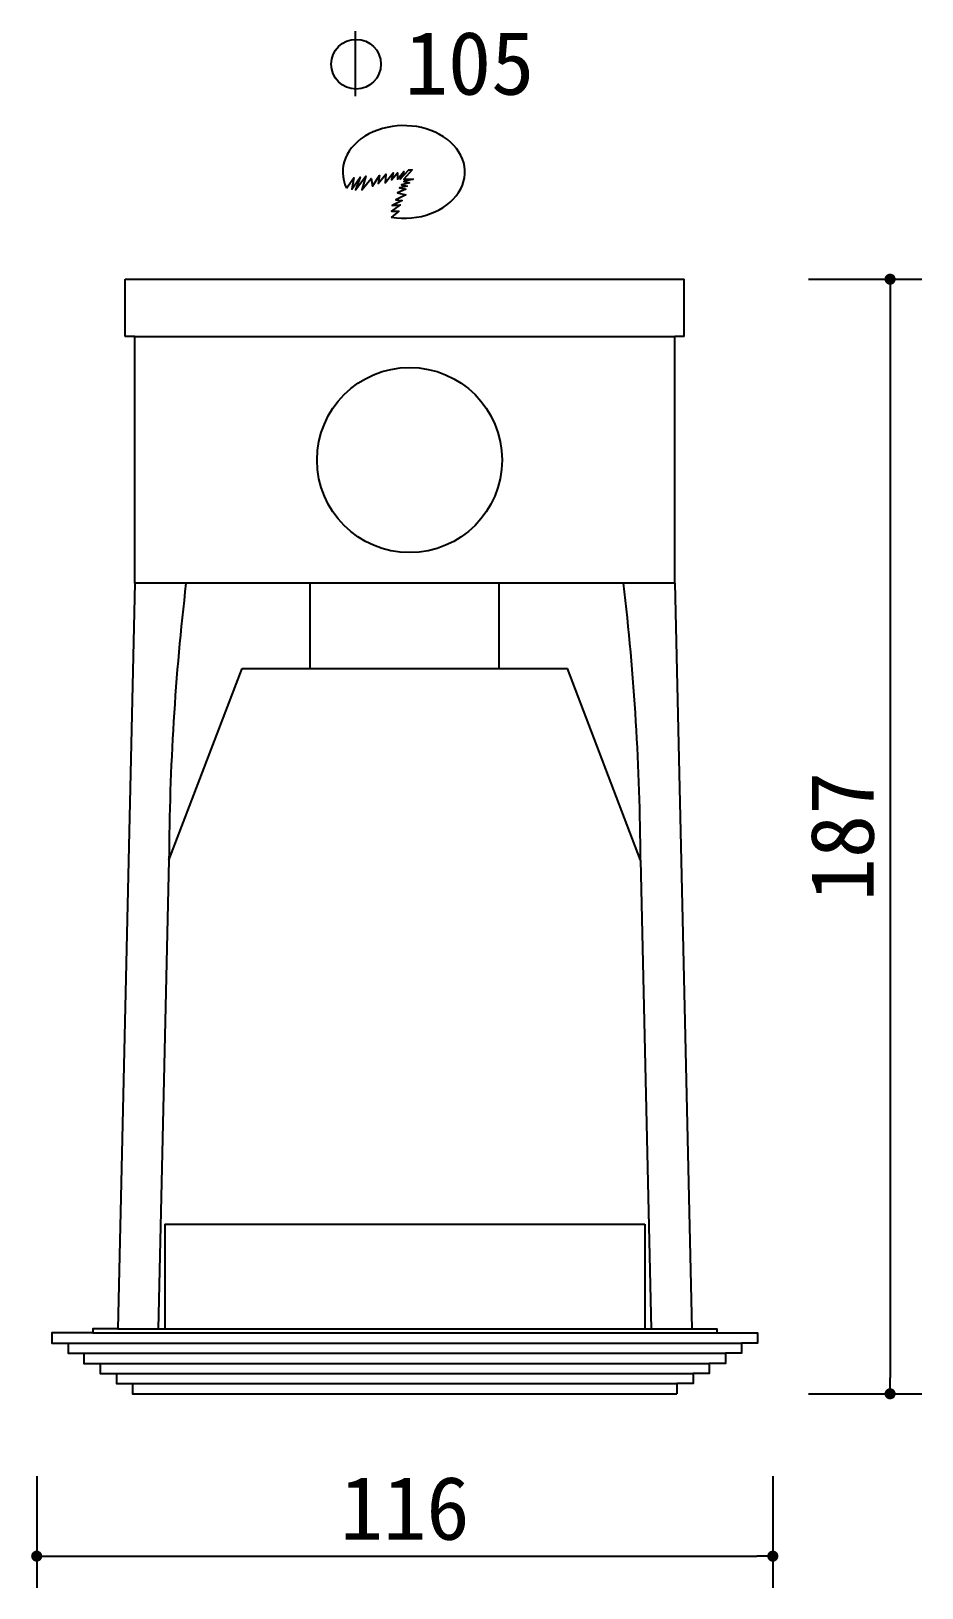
# Model space of a CAD drawing. Extents: x 52 to 192, y 777 to 1022.
import ezdxf

# ---------------------------------------------------------------- set-up
doc = ezdxf.new("R2010")
doc.units = 0
doc.header["$MEASUREMENT"] = 0
doc.layers.get('0').update_dxf_attribs({"linetype": 'CONTINUOUS'})
doc.layers.get('DEFPOINTS').update_dxf_attribs({"linetype": 'CONTINUOUS'})
for name, color, linetype in [('3', 3, 'CONTINUOUS'), ('4', 4, 'CONTINUOUS'), ('DIM', 3, 'CONTINUOUS'), ('TEXT', 3, 'CONTINUOUS')]:
    doc.layers.add(name, color=color, linetype=linetype)
doc.styles.add('HZ', font='')
doc.styles.get("Standard").update_dxf_attribs({"font": 'txt.shx', "bigfont": 'bigfont.shx'})
doc.styles.get('HZ').set_extended_font_data('仿宋_GB2312')
doc.dimstyles.get("Standard").update_dxf_attribs({"dimtxt": 0.18, "dimasz": 0.18, "dimexe": 0.18, "dimexo": 0.0625, "dimgap": 0.09, "dimtad": 0, "dimtih": 1, "dimtoh": 1, "dimdec": 4, "dimzin": 0, "dimtxsty": 'STANDARD', "dimcen": 0.09, "dimazin": 3, "dimtfac": 1, "dimtdec": 4, "dimtofl": 0, "dimtmove": 0, "dimatfit": 3, "dimtolj": 1, "dimtzin": 0})

# ---------------------------------------------------------------- blocks, each defined once
blk = doc.blocks.new('_DOT')
at = {"color": 0, "linetype": 'BYBLOCK'}
blk.add_line((-0.35, 0), (-1, 0), dxfattribs=at)
at = {"color": 0, "linetype": 'BYBLOCK', "const_width": 0.35}
blk.add_lwpolyline([(-0.175, 0, 1), (0.175, 0, 1)], format="xyb", close=True, dxfattribs=at)
blk = doc.blocks.new('*D4')
at = {"linetype": 'BYBLOCK'}
for p, q in [((174.5, 983), (192.34, 983)), ((187.34, 980.5), (187.34, 809.89)), ((174.5, 807.39), (192.34, 807.39))]:
    blk.add_line(p, q, dxfattribs=at)
at = {"layer": 'DEFPOINTS', "color": 0, "linetype": 'BYBLOCK'}
for p in [(169.5, 983), (169.5, 807.39), (187.34, 807.39)]:
    blk.add_point(p, dxfattribs=at)
at = {"linetype": 'BYBLOCK', "xscale": 2.5, "yscale": 2.5, "zscale": 2.5}
for p, rotation in [((187.34, 983), 90), ((187.34, 807.39), 270)]:
    blk.add_blockref('_DOT', p, dxfattribs=dict(at, rotation=rotation))
at = {"linetype": 'BYBLOCK', "insert": (179.84, 895.2), "char_height": 10, "attachment_point": 5, "rotation": 90, "style": 'HZ'}
blk.add_mtext('\\A1;187', dxfattribs=at)
blk = doc.blocks.new('*D3')
at = {"linetype": 'BYBLOCK'}
for p, q in [((52.86, 794.42), (52.86, 776.81)), ((168.86, 794.42), (168.86, 776.81)), ((55.36, 781.81), (166.36, 781.81))]:
    blk.add_line(p, q, dxfattribs=at)
at = {"layer": 'DEFPOINTS', "color": 0, "linetype": 'BYBLOCK'}
for p in [(52.86, 799.42), (168.86, 799.42), (168.86, 781.81)]:
    blk.add_point(p, dxfattribs=at)
at = {"linetype": 'BYBLOCK', "xscale": 2.5, "yscale": 2.5, "zscale": 2.5, "rotation": 180}
blk.add_blockref('_DOT', (52.86, 781.81), dxfattribs=at)
at = {"linetype": 'BYBLOCK', "xscale": 2.5, "yscale": 2.5, "zscale": 2.5}
blk.add_blockref('_DOT', (168.86, 781.81), dxfattribs=at)
at = {"linetype": 'BYBLOCK', "insert": (110.86, 789.31), "char_height": 10, "attachment_point": 5, "style": 'HZ'}
blk.add_mtext('\\A1;116', dxfattribs=at)

msp = doc.modelspace()

# ---------------------------------------------------------------- linework, layer by layer
at = {"layer": '3'}
for p, q in [((103.02, 1022.09), (103.02, 1011.84)), ((68.31, 973.98), (153.4, 973.98)), ((153.4, 935.1), (68.31, 935.1)), ((95.97, 921.68), (95.97, 935.1)), ((125.74, 921.68), (125.74, 935.1)), ((73.7, 891.45), (85.22, 921.68)), ((85.22, 921.68), (136.49, 921.68)), ((148.01, 891.45), (136.49, 921.68)), ((73.7, 891.45), (72.01, 817.61)), ((148.01, 891.45), (149.7, 817.61)), ((73.04, 834.1), (148.67, 834.1)), ((73.04, 834.1), (73.04, 817.61)), ((148.67, 834.1), (148.67, 817.61)), ((61.7, 816.97), (160.01, 816.97)), ((65.62, 817.61), (156.09, 817.61)), ((57.82, 815.38), (163.96, 815.38)), ((60.31, 813.78), (161.4, 813.78)), ((62.86, 812.18), (158.85, 812.18)), ((65.42, 810.59), (156.3, 810.59)), ((67.97, 808.99), (153.74, 808.99))]:
    msp.add_line(p, q, dxfattribs=at)
msp.add_lwpolyline([(101.68, 997.35), (102.84, 998.98), (102.51, 997.19), (103.85, 999.1), (103.07, 997.08), (104.75, 999.21), (104.08, 997.08), (105.54, 998.87), (105.76, 997.64), (106.88, 999.32), (106.66, 998.09), (107.89, 999.54), (107.78, 998.2), (109.02, 999.77), (108.79, 998.65), (109.69, 999.77), (109.69, 998.76), (110.7, 999.99), (110.14, 998.76), (111.48, 1000.22), (112.05, 1000.22), (110.7, 998.76), (112.16, 998.76), (110.7, 998.42), (111.6, 998.2), (110.36, 997.86), (111.26, 997.64), (110.03, 997.41), (111.04, 997.19), (109.69, 996.63), (111.04, 996.29), (109.46, 995.51), (110.47, 995.4), (108.9, 994.61), (110.14, 994.72), (108.79, 993.71), (109.91, 993.71), (108.74, 992.75)], dxfattribs=at)
for centre, radius in [((103.19, 1016.88), 3.91), ((111.62, 954.51), 14.58)]:
    msp.add_circle(centre, radius, dxfattribs=at)
for centre, start, end in [((459.79, 889.64), 173.2383, 179.7307), ((-238.07, 889.64), 0.2693, 6.7617)]:
    msp.add_arc(centre, 386.09, start, end, dxfattribs=at)
msp.add_ellipse((110.71, 999.9), major_axis=(9.63, 0), ratio=0.758153, start_param=4.506112, end_param=9.781472, dxfattribs=at)
at = {"layer": '4'}
for p, q in [((66.81, 973.98), (66.81, 983)), ((66.81, 983), (154.91, 983)), ((154.91, 973.98), (154.91, 983)), ((68.31, 973.98), (66.81, 973.98)), ((68.31, 935.1), (68.31, 973.98)), ((154.91, 973.98), (153.4, 973.98)), ((153.4, 935.1), (153.4, 973.98))]:
    msp.add_line(p, q, dxfattribs=at)
for points in [[(68.31, 935.1), (65.62, 817.61), (61.7, 817.61), (61.7, 816.97), (55.26, 816.97), (55.26, 815.38), (57.82, 815.38), (57.82, 813.78), (60.31, 813.78), (60.31, 812.18), (62.86, 812.18), (62.86, 810.59), (65.42, 810.59), (65.42, 808.99), (67.97, 808.99), (67.97, 807.39), (153.74, 807.39)], [(153.4, 935.1), (156.09, 817.61), (160.01, 817.61), (160.01, 816.97), (166.45, 816.97), (166.45, 815.38), (163.9, 815.38), (163.9, 813.78), (161.4, 813.78), (161.4, 812.18), (158.85, 812.18), (158.85, 810.59), (156.3, 810.59), (156.3, 808.99), (153.74, 808.99), (153.74, 807.39)]]:
    msp.add_lwpolyline(points, dxfattribs=at)

# ---------------------------------------------------------------- texts
at = {"layer": 'TEXT', "style": 'HZ'}
msp.add_text('105', height=10, dxfattribs=at).set_placement((110.87, 1012.07))

# ---------------------------------------------------------------- dimensions: what is measured, and where the dimension line sits
at = {"layer": 'DIM'}
dim = msp.add_linear_dim(base=(187.34, 807.39), p1=(169.5, 983), p2=(169.5, 807.39), angle=90, text='187', dimstyle='STANDARD', override={"dimscale": 5, "dimtxt": 2, "dimasz": 0.5, "dimexe": 1, "dimexo": 1, "dimgap": 0.5, "dimtad": 1, "dimtih": 0, "dimtoh": 0, "dimdec": 0, "dimtxsty": 'HZ', "dimblk1": 'DOT', "dimblk2": 'DOT', "dimsah": 1, "dimcen": 0, "dimclrd": 256, "dimclre": 256, "dimclrt": 256, "dimtfac": 0.5, "dimtdec": 0, "dimtofl": 1}, dxfattribs=at)
dim.commit()
dim.dimension.update_dxf_attribs({"geometry": '*D4', "text_midpoint": (179.84, 895.2)})
dim = msp.add_linear_dim(base=(168.86, 781.81), p1=(52.86, 799.42), p2=(168.86, 799.42), text='116', dimstyle='STANDARD', override={"dimscale": 5, "dimtxt": 2, "dimasz": 0.5, "dimexe": 1, "dimexo": 1, "dimgap": 0.5, "dimtad": 1, "dimtih": 0, "dimtoh": 0, "dimdec": 0, "dimtxsty": 'HZ', "dimblk1": 'DOT', "dimblk2": 'DOT', "dimsah": 1, "dimcen": 0, "dimclrd": 256, "dimclre": 256, "dimclrt": 256, "dimtfac": 0.5, "dimtdec": 0, "dimtofl": 1}, dxfattribs=at)
dim.commit()
dim.dimension.update_dxf_attribs({"geometry": '*D3', "text_midpoint": (110.86, 789.31)})

doc.saveas('drawing.dxf')
